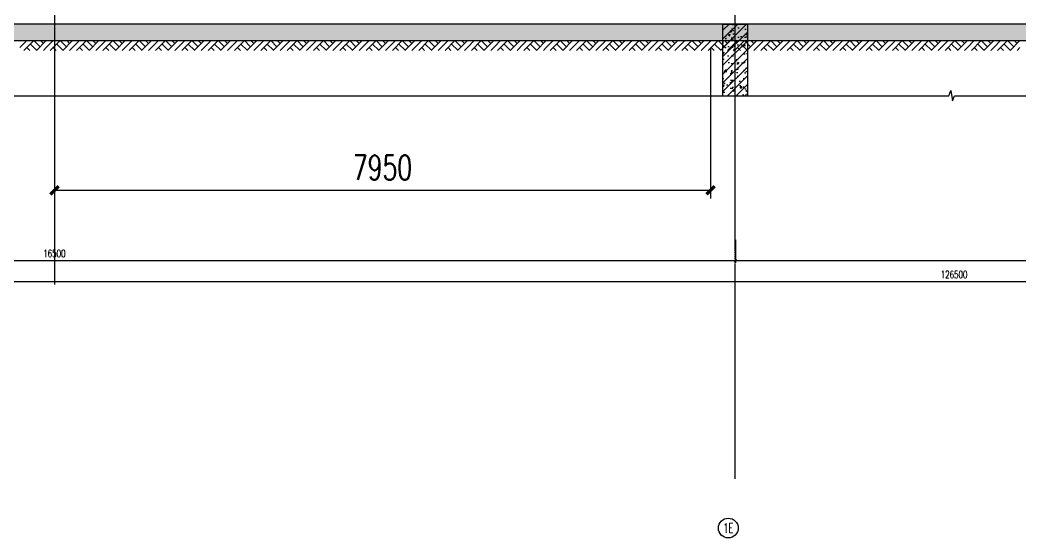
# Model space of a CAD drawing. Extents: x -1899985 to 1774885, y 556286 to 2175695.
# Drawn here: x -1728277 to -1716161, y 561933 to 568207 of the extents above; entities that cross this region are included whole.
import ezdxf
from ezdxf.enums import TextEntityAlignment as Align

# ---------------------------------------------------------------- set-up
doc = ezdxf.new("R2010")
doc.units = 0
doc.header["$LTSCALE"] = 10
doc.header["$MEASUREMENT"] = 0
doc.linetypes.add('20剖面图$0$DOTE', pattern=[2.42, 2, -0.2, 0.02, -0.2])
doc.layers.get('Defpoints').update_dxf_attribs({"color": 210})
for name, color, linetype in [('20剖面图$0$A-AXIS-D', 1, 'Continuous'), ('20剖面图$0$A-AXIS-DOTE', 14, '20剖面图$0$DOTE'), ('20剖面图$0$A-AXIS-SYMB', 3, 'Continuous'), ('20剖面图$0$A-HATCH-1', 252, 'Continuous'), ('20剖面图$0$A-LIN-V', 9, 'Continuous'), ('20剖面图$0$AS-COLN', 6, 'Continuous'), ('20剖面图$0$PUB_HATCH', 8, 'Continuous'), ('20剖面图$0$PUB_TEXT', 7, 'Continuous'), ('20剖面图$0$建-尺寸', 3, 'Continuous'), ('A-LIN-V', 9, 'Continuous')]:
    doc.layers.add(name, color=color, linetype=linetype)
doc.styles.add('20剖面图$0$_TCH_AXIS', font='COMPLEX', dxfattribs={"bigfont": 'GBCBIG'})
doc.styles.add('20剖面图$0$_TCH_DIM_T3', font='SIMPLEX', dxfattribs={"width": 0.705882, "bigfont": 'GBCBIG'})
doc.styles.add('20剖面图$0$A-DIM_T3', font='SIMPLEX', dxfattribs={"width": 0.705882, "bigfont": 'GBCBIG'})
doc.dimstyles.new('20剖面图$0$_TCH_ARCH&&30', dxfattribs={"dimtxt": 89.25, "dimasz": 30, "dimexe": 30, "dimexo": 30, "dimgap": 37.875, "dimtad": 1, "dimdec": 0, "dimzin": 0, "dimdsep": 46, "dimtxsty": '20剖面图$0$_TCH_DIM_T3', "dimblk": '20剖面图$0$_ArchTick', "dimcen": 0.09, "dimclrt": 7, "dimazin": 2, "dimtfac": 1, "dimtdec": 0, "dimtix": 1, "dimtmove": 2, "dimatfit": 3, "dimfxl": 1, "dimtolj": 1, "dimtzin": 0, "dimarcsym": 0})
doc.dimstyles.new('20剖面图$0$A-DIM&&100', dxfattribs={"dimtxt": 297.5, "dimasz": 100, "dimexe": 100, "dimexo": 100, "dimgap": 126.25, "dimtad": 1, "dimdec": 0, "dimzin": 0, "dimdsep": 46, "dimtxsty": '20剖面图$0$A-DIM_T3', "dimblk": '20剖面图$0$_ArchTick', "dimcen": 0.09, "dimclrt": 7, "dimazin": 2, "dimtfac": 1, "dimtdec": 0, "dimtix": 1, "dimtmove": 2, "dimatfit": 3, "dimfxl": 1, "dimtolj": 1, "dimtzin": 0, "dimarcsym": 0})

# ---------------------------------------------------------------- blocks, each defined once
blk = doc.blocks.new('20剖面图$0$_ArchTick')
at = {"color": 0, "linetype": 'ByBlock', "const_width": 0.4}
blk.add_lwpolyline([(-0.5, -0.5), (0.5, 0.5)], dxfattribs=at)
blk = doc.blocks.new('*D555')
at = {"layer": '20剖面图$0$建-尺寸', "color": 0, "lineweight": -2, "transparency": 16777216}
for p, q in [((-1570355, 567232), (-1570355, 565420)), ((-1562405, 567232), (-1562405, 565420)), ((-1570355, 565520), (-1562405, 565520))]:
    blk.add_line(p, q, dxfattribs=at)
at = {"layer": 'Defpoints', "color": 0, "transparency": 16777216}
for p in [(-1570355, 567332), (-1562405, 567332), (-1562405, 565520)]:
    blk.add_point(p, dxfattribs=at)
at = {"layer": '20剖面图$0$建-尺寸', "color": 0, "lineweight": -2, "transparency": 16777216, "xscale": 100, "yscale": 100, "zscale": 100, "rotation": 180}
blk.add_blockref('20剖面图$0$_ArchTick', (-1570355, 565520), dxfattribs=at)
at = {"layer": '20剖面图$0$建-尺寸', "color": 0, "lineweight": -2, "transparency": 16777216, "xscale": 100, "yscale": 100, "zscale": 100}
blk.add_blockref('20剖面图$0$_ArchTick', (-1562405, 565520), dxfattribs=at)
at = {"layer": '20剖面图$0$建-尺寸', "color": 7, "transparency": 16777216, "insert": (-1566380, 565795), "char_height": 297.5, "attachment_point": 5, "style": '20剖面图$0$A-DIM_T3'}
blk.add_mtext('\\A1;7950', dxfattribs=at)
blk = doc.blocks.new('*D145')
at = {"layer": '20剖面图$0$A-AXIS-D', "color": 0, "lineweight": -2, "transparency": 16777216}
for p, q in [((-1736110, 565545), (-1736110, 565266)), ((-1719610, 565545), (-1719610, 565266)), ((-1736110, 565296), (-1719610, 565296))]:
    blk.add_line(p, q, dxfattribs=at)
at = {"layer": 'Defpoints', "color": 0, "transparency": 16777216}
for p in [(-1736110, 565575), (-1719610, 565575), (-1719610, 565296)]:
    blk.add_point(p, dxfattribs=at)
at = {"layer": '20剖面图$0$A-AXIS-D', "color": 0, "lineweight": -2, "transparency": 16777216, "xscale": 30, "yscale": 30, "zscale": 30, "rotation": 180}
blk.add_blockref('20剖面图$0$_ArchTick', (-1736110, 565296), dxfattribs=at)
at = {"layer": '20剖面图$0$A-AXIS-D', "color": 0, "lineweight": -2, "transparency": 16777216, "xscale": 30, "yscale": 30, "zscale": 30}
blk.add_blockref('20剖面图$0$_ArchTick', (-1719610, 565296), dxfattribs=at)
at = {"layer": '20剖面图$0$A-AXIS-D', "color": 7, "transparency": 16777216, "insert": (-1727860, 565379), "char_height": 89.2, "attachment_point": 5, "style": '20剖面图$0$_TCH_DIM_T3'}
blk.add_mtext('\\A1;16500', dxfattribs=at)
blk = doc.blocks.new('*D146')
at = {"layer": '20剖面图$0$A-AXIS-D', "color": 0, "lineweight": -2, "transparency": 16777216}
for p, q in [((-1719610, 565545), (-1719610, 565266)), ((-1703110, 565545), (-1703110, 565266)), ((-1719610, 565296), (-1703110, 565296))]:
    blk.add_line(p, q, dxfattribs=at)
at = {"layer": 'Defpoints', "color": 0, "transparency": 16777216}
for p in [(-1719610, 565575), (-1703110, 565575), (-1703110, 565296)]:
    blk.add_point(p, dxfattribs=at)
at = {"layer": '20剖面图$0$A-AXIS-D', "color": 0, "lineweight": -2, "transparency": 16777216, "xscale": 30, "yscale": 30, "zscale": 30, "rotation": 180}
blk.add_blockref('20剖面图$0$_ArchTick', (-1719610, 565296), dxfattribs=at)
at = {"layer": '20剖面图$0$A-AXIS-D', "color": 0, "lineweight": -2, "transparency": 16777216, "xscale": 30, "yscale": 30, "zscale": 30}
blk.add_blockref('20剖面图$0$_ArchTick', (-1703110, 565296), dxfattribs=at)
at = {"layer": '20剖面图$0$A-AXIS-D', "color": 7, "transparency": 16777216, "insert": (-1711360, 565379), "char_height": 89.2, "attachment_point": 5, "style": '20剖面图$0$_TCH_DIM_T3'}
blk.add_mtext('\\A1;16500', dxfattribs=at)
blk = doc.blocks.new('20剖面图$0$$LinePat$素土夯实')
at = {"color": 0}
for p, q in [((0, -210), (210, 0)), ((120, -300), (420, 0)), ((420, 0), (608, -188)), ((495, -300), (795, 0)), ((615, 0), (705, -90)), ((210, -210), (300, -300)), ((315, -105), (502, -293)), ((705, -300), (795, -210))]:
    blk.add_line(p, q, dxfattribs=at)
blk = doc.blocks.new('*D212')
at = {"layer": '20剖面图$0$A-AXIS-D', "color": 0, "lineweight": -2, "transparency": 16777216}
for p, q in [((-1780210, 565545), (-1780210, 565011)), ((-1653710, 565545), (-1653710, 565011)), ((-1780210, 565041), (-1653710, 565041))]:
    blk.add_line(p, q, dxfattribs=at)
at = {"layer": 'Defpoints', "color": 0, "transparency": 16777216}
for p in [(-1780210, 565575), (-1653710, 565575), (-1653710, 565041)]:
    blk.add_point(p, dxfattribs=at)
at = {"layer": '20剖面图$0$A-AXIS-D', "color": 0, "lineweight": -2, "transparency": 16777216, "xscale": 30, "yscale": 30, "zscale": 30, "rotation": 180}
blk.add_blockref('20剖面图$0$_ArchTick', (-1780210, 565041), dxfattribs=at)
at = {"layer": '20剖面图$0$A-AXIS-D', "color": 0, "lineweight": -2, "transparency": 16777216, "xscale": 30, "yscale": 30, "zscale": 30}
blk.add_blockref('20剖面图$0$_ArchTick', (-1653710, 565041), dxfattribs=at)
at = {"layer": '20剖面图$0$A-AXIS-D', "color": 7, "transparency": 16777216, "insert": (-1716960, 565124), "char_height": 89.2, "attachment_point": 5, "style": '20剖面图$0$_TCH_DIM_T3'}
blk.add_mtext('\\A1;126500', dxfattribs=at)
blk = doc.blocks.new('20剖面图$0$b234swerwr')
at = {"layer": '20剖面图$0$A-AXIS-DOTE', "color": 4}
blk.add_line((-1570355.4, 578015), (-1570355.4, 564377.5), dxfattribs=at)
at = {"layer": '20剖面图$0$建-尺寸', "color": 4}
dim = blk.add_aligned_dim(p1=(-1570355.4, 567332.5), p2=(-1562405.4, 567332.5), distance=-1812.5, dimstyle='20剖面图$0$A-DIM&&100', dxfattribs=at)
dim.commit()
dim.dimension.update_dxf_attribs({"geometry": '*D555', "text_midpoint": (-1566380.4, 565795)})
blk = doc.blocks.new('20剖面图')
at = {"layer": '20剖面图$0$A-HATCH-1'}
h = blk.add_hatch(dxfattribs=at)
h.set_pattern_fill('混凝土', color=256, scale=50)
h.set_pattern_definition([(50, (0, 0), (358.63009, -31.376067), [37.5, -412.5]), (355, (0, 0), (-69.37567, 376.09607), [30, -330]), (100.4514, (29.9, -2.6), (289.25469, 344.71977), [31.870095, -350.571056]), (46.1842, (0, 100), (533.62052, -82.75951), [56.25, -618.75]), (96.6356, (44.47, 93.1), (467.33135, 487.05894), [47.80514, -525.8565]), (351.1842, (0, 100), (467.33097, 487.0593), [45, -495]), (21, (50, 75), (298.453526, -201.309445), [37.5, -412.5]), (326, (50, 75), (121.657666, 362.57502), [30, -330]), (71.4514, (74.87, 58.22), (420.111314, 161.26525), [31.870095, -350.571056]), (37.5, (0, 0), (6.079928, 166.446927), [0, -326, 0, -335, 0, -331.25]), (7.5, (0, 0), (131.534769, 197.205856), [0, -191, 0, -318.5, 0, -126.25]), (327.5, (-111.5, 0), (266.911218, -11.277436), [0, -125, 0, -390, 0, -517.5]), (317.5, (-161.5, 0), (291.593085, 50.05249), [0, -162.5, 0, -259, 0, -367.5])])
h.paths.add_polyline_path([(-1669610.4, 567957.5), (-1669610.4, 568157.5), (-1779710.4, 568157.5), (-1779710.4, 567957.5)])
h.paths.add_polyline_path([(-1669510.4, 567957.5), (-1669510.4, 568157.5), (-1669610.4, 568157.5), (-1669610.4, 567957.5)])
at = {"layer": '20剖面图$0$PUB_HATCH'}
h = blk.add_hatch(dxfattribs=at)
h.set_pattern_fill('钢筋混凝土', color=256, scale=30, style=0)
h.set_pattern_definition([(45, (0, 0), (-53.0330086, 53.0330086), []), (50, (0, 0), (215.178055, -18.82564), [22.5, -247.5]), (355, (0, 0), (-41.6254, 225.65764), [18, -198]), (100.4514, (17.93, -1.57), (173.552815, 206.831863), [19.122057, -210.342634]), (46.1842, (0, 60), (320.172315, -49.655704), [33.75, -371.25]), (96.6356, (26.68, 55.86), (280.39881, 292.23536), [28.683086, -315.5139]), (351.1842, (0, 60), (280.398584, 292.23558), [27, -297]), (21, (30, 45), (179.072116, -120.785667), [22.5, -247.5]), (326, (30, 45), (72.9946, 217.545014), [18, -198]), (71.4514, (44.92, 34.93), (252.066789, 96.75915), [19.122057, -210.342634]), (37.5, (0, 0), (3.6479566, 99.868156), [0, -195.6, 0, -201, 0, -198.75]), (7.5, (0, 0), (78.920861, 118.3235136), [0, -114.6, 0, -191.1, 0, -75.75]), (327.5, (-66.9, 0), (160.146731, -6.7664615), [0, -75, 0, -234, 0, -310.5]), (317.5, (-96.9, 0), (174.955851, 30.031495), [0, -97.5, 0, -155.4, 0, -220.5])])
h.paths.add_polyline_path([(-1719460.4, 567290), (-1719460.4, 568157.5), (-1719760.4, 568157.5), (-1719760.4, 567290)])
at = {"layer": '20剖面图$0$A-AXIS-D'}
blk.add_circle((-1719695.3, 562053), 120, dxfattribs=at)
at = {"layer": '20剖面图$0$A-AXIS-DOTE'}
blk.add_line((-1719610.4, 562650.6), (-1719610.4, 586495.8), dxfattribs=at)
at = {"layer": '20剖面图$0$A-AXIS-SYMB'}
blk.add_lwpolyline([(-1780738.3, 567290), (-1717023.7, 567290), (-1717000.7, 567353), (-1716978.5, 567227), (-1716956.2, 567290), (-1653241.5, 567290)], dxfattribs=at)
at = {"layer": '20剖面图$0$AS-COLN'}
for p, q in [((-1719760.4, 567290), (-1719760.4, 568157.5)), ((-1719760.4, 568157.5), (-1719460.4, 568157.5)), ((-1719460.4, 567290), (-1719460.4, 568157.5)), ((-1719760.4, 567290), (-1719460.4, 567290))]:
    blk.add_line(p, q, dxfattribs=at)
blk.add_lwpolyline([(-1669610.4, 568157.5), (-1779610.4, 568157.5), (-1779610.4, 567957.5), (-1669610.4, 567957.5)], dxfattribs=at)
at = {"layer": '20剖面图$0$A-HATCH-1', "xscale": 0.4010573329138201, "yscale": 0.4, "zscale": 0.4, "rotation": 359.9999999999999}
for p in [(-1728277.1, 567957.5), (-1727958.2, 567957.5), (-1727639.4, 567957.5), (-1727320.5, 567957.5), (-1727001.7, 567957.5), (-1726682.9, 567957.5), (-1726364, 567957.5), (-1726045.2, 567957.5), (-1725726.3, 567957.5), (-1725407.5, 567957.5), (-1725088.7, 567957.5), (-1724769.8, 567957.5), (-1724451, 567957.5), (-1724132.1, 567957.5), (-1723813.3, 567957.5), (-1723494.5, 567957.5), (-1723175.6, 567957.5), (-1722856.8, 567957.5), (-1722537.9, 567957.5), (-1722219.1, 567957.5), (-1721900.3, 567957.5), (-1721581.4, 567957.5), (-1721262.6, 567957.5), (-1720943.7, 567957.5), (-1720624.9, 567957.5), (-1720306.1, 567957.5), (-1719987.2, 567957.5), (-1719668.4, 567957.5), (-1719349.5, 567957.5), (-1719030.7, 567957.5), (-1718711.8, 567957.5), (-1718393, 567957.5), (-1718074.2, 567957.5), (-1717755.3, 567957.5), (-1717436.5, 567957.5), (-1717117.6, 567957.5), (-1716798.8, 567957.5), (-1716480, 567957.5)]:
    blk.add_blockref('20剖面图$0$$LinePat$素土夯实', p, dxfattribs=at)
at = {"layer": '20剖面图$0$A-LIN-V'}
blk.add_blockref('20剖面图$0$b234swerwr', (-157505, 625), dxfattribs=at)
at = {"layer": '20剖面图$0$PUB_TEXT', "style": '20剖面图$0$_TCH_AXIS', "width": 1.333333}
blk.add_text('1E', height=118.79, dxfattribs=at).set_placement((-1719754.7, 561993.6), (-1719635.9, 561993.6), align=Align.FIT)
at = {"layer": '20剖面图$0$A-AXIS-D'}
for base, p1, p2, picture, middle in [((-1653710.4, 565041.2), (-1780210.4, 565575), (-1653710.4, 565575), '*D212', (-1716960.4, 565123.7)), ((-1719610.4, 565296.2), (-1736110.4, 565575), (-1719610.4, 565575), '*D145', (-1727860.4, 565378.7)), ((-1703110.4, 565296.2), (-1719610.4, 565575), (-1703110.4, 565575), '*D146', (-1711360.4, 565378.7))]:
    dim = blk.add_linear_dim(base=base, p1=p1, p2=p2, angle=0, dimstyle='20剖面图$0$_TCH_ARCH&&30', override={"dimgap": 0}, dxfattribs=at)
    dim.commit()
    dim.dimension.update_dxf_attribs({"geometry": picture, "text_midpoint": middle, "dimtype": 161})

msp = doc.modelspace()

# ---------------------------------------------------------------- block references
at = {"layer": 'A-LIN-V'}
msp.add_blockref('20剖面图', (0, 0), dxfattribs=at)

doc.saveas('drawing.dxf')
